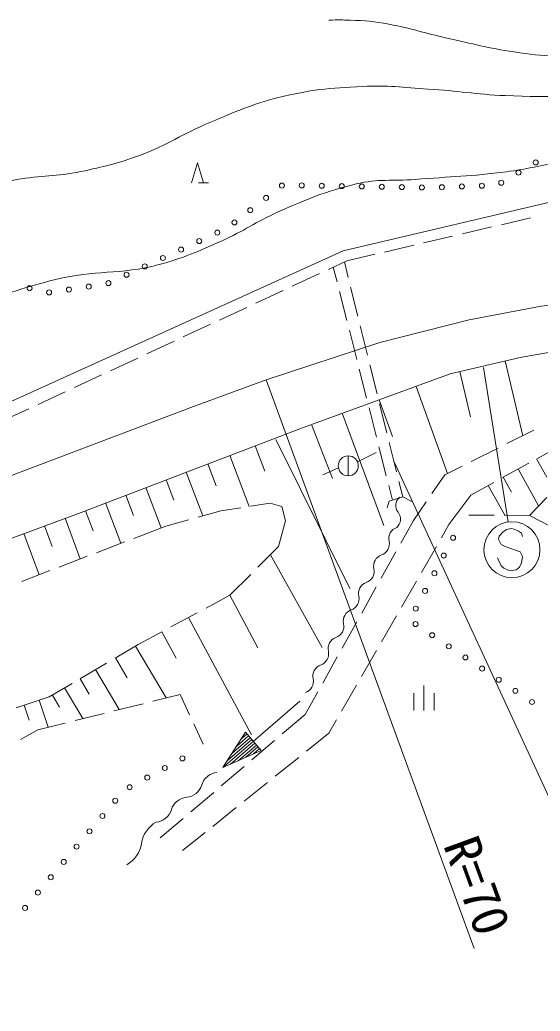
# Model space of a CAD drawing. Units: millimetres at full size, sheet at 1:1000; details may follow other scales. Extents: x 40000 to 680000, y 20000 to 380000.
# Drawn here: x 138122 to 164112, y 275314 to 324832 of the extents above; entities that cross this region are included whole.
import ezdxf
from ezdxf.enums import TextEntityAlignment as Align

# ---------------------------------------------------------------- set-up
doc = ezdxf.new("R2010")
doc.units = ezdxf.units.MM
doc.header["$LTSCALE"] = 1000
doc.linetypes.add('CHAIN', pattern=[18.5, 12, -1.5, 3.5, -1.5])
for name, color, linetype, lineweight in [('M-BGD', 7, 'Continuous', 13), ('M-BMK', 2, 'CHAIN', 13), ('M-STR-HTXT', 7, 'Continuous', 13), ('M-STR-STRC', 7, 'Continuous', 13)]:
    doc.layers.add(name, color=color, linetype=linetype, lineweight=lineweight)
doc.styles.add('ＭＳ ゴシック', font='')
doc.styles.get('ＭＳ ゴシック').set_extended_font_data('MS Gothic')

msp = doc.modelspace()

# ---------------------------------------------------------------- linework, layer by layer
at = {"layer": 'M-BGD'}
for p, q in [((146699, 316691), (146999, 317691)), ((146999, 317691), (147299, 316691)), ((147549, 316691), (147049, 316691)), ((162175, 314600), (163635, 314942)), ((160227, 314145), (161688, 314486)), ((158280, 313689), (159740, 314031)), ((156332, 313233), (157793, 313575)), ((154453, 312793), (155846, 313119)), ((153538, 312368), (154453, 312793)), ((153966, 311747), (153780, 312480)), ((154330, 312736), (154521, 311966)), ((151725, 311524), (153085, 312157)), ((154642, 311481), (155004, 310025)), ((149911, 310681), (151271, 311313)), ((154457, 309808), (154089, 311262)), ((148098, 309837), (149458, 310470)), ((146285, 308993), (147645, 309626)), ((155125, 309540), (155487, 308085)), ((154948, 307869), (154580, 309323)), ((144471, 308150), (145831, 308782)), ((142658, 307306), (144018, 307939)), ((155608, 307599), (155970, 306144)), ((162355, 307791), (163238, 304059)), ((140845, 306462), (142205, 307095)), ((155440, 305931), (155071, 307385)), ((160102, 307258), (160636, 305006)), ((157910, 306524), (159489, 302173)), ((139031, 305619), (140391, 306252)), ((156066, 305853), (156742, 304011)), ((156090, 305659), (156452, 304203)), ((137663, 304982), (138578, 305408)), ((154224, 305177), (156300, 299577)), ((155931, 303992), (155563, 305446)), ((152683, 304612), (153745, 301917)), ((163795, 304339), (162454, 303665)), ((149877, 303550), (150362, 302281)), ((150908, 303874), (154597, 296420)), ((156573, 303718), (156935, 302262)), ((163984, 302928), (165298, 303652)), ((148608, 303065), (149577, 300527)), ((154526, 302054), (154526, 303054)), ((154983, 302758), (155928, 303212)), ((156422, 302053), (156054, 303507)), ((162008, 303440), (160668, 302766)), ((147519, 302649), (147935, 301560)), ((162232, 301963), (163546, 302687)), ((163930, 302906), (164440, 301983)), ((146429, 302234), (147261, 300055)), ((154037, 302453), (153252, 302102)), ((159346, 302101), (158704, 301169)), ((160221, 302541), (159346, 302101)), ((163007, 302396), (164028, 300549)), ((145425, 301850), (145808, 300845)), ((156731, 300835), (156545, 301569)), ((157056, 301777), (157247, 301007)), ((160645, 301089), (161794, 301722)), ((161520, 301573), (162342, 300087)), ((162263, 301984), (162674, 301241)), ((143413, 301082), (143798, 300076)), ((144420, 301466), (145187, 299457)), ((159557, 299622), (160645, 301089)), ((142407, 300698), (143175, 298685)), ((150631, 300693), (149647, 300538)), ((151204, 300524), (150631, 300693)), ((158420, 300757), (157778, 299825)), ((163573, 300080), (164437, 300971)), ((141395, 300312), (141781, 299299)), ((148169, 300305), (147035, 299992)), ((149153, 300460), (148169, 300305)), ((151385, 299812), (151204, 300524)), ((160555, 300097), (161814, 300090)), ((162314, 300087), (163573, 300080)), ((163573, 300080), (164636, 299526)), ((140379, 299934), (141134, 297902)), ((146553, 299859), (145420, 299546)), ((151044, 298522), (151385, 299812)), ((157778, 299825), (157146, 298692)), ((159178, 298962), (159557, 299622)), ((138326, 299171), (139089, 297117)), ((139352, 299552), (139734, 298525)), ((145420, 299546), (143817, 298931)), ((143350, 298752), (141950, 298215)), ((150007, 297485), (151044, 298522)), ((150634, 298112), (153217, 293473)), ((156903, 298256), (156172, 296946)), ((158180, 297229), (158928, 298529)), ((141483, 298036), (140083, 297499)), ((139616, 297320), (138215, 296782)), ((148616, 296094), (149653, 297131)), ((157183, 295495), (157931, 296795)), ((155928, 296509), (155198, 295199)), ((147421, 295452), (148616, 296094)), ((148616, 296094), (150006, 293462)), ((145659, 294506), (146981, 295216)), ((146547, 294982), (149696, 289121)), ((154954, 294762), (154223, 293452)), ((156186, 293761), (156934, 295062)), ((144025, 293628), (145219, 294269)), ((145221, 294270), (145933, 292944)), ((142882, 292954), (144025, 293628)), ((143898, 293553), (145427, 290960)), ((155189, 292028), (155936, 293328)), ((141159, 291938), (142451, 292700)), ((142899, 292964), (143488, 291964)), ((153980, 293016), (153249, 291706)), ((141899, 292374), (143078, 290375)), ((139586, 291010), (140728, 291684)), ((141129, 291920), (141583, 291150)), ((140359, 291466), (141267, 289925)), ((153005, 291269), (152374, 290137)), ((154191, 290294), (154939, 291594)), ((157809, 290331), (157809, 291206)), ((158309, 290331), (158309, 291581)), ((158809, 290331), (158809, 291206)), ((137945, 290463), (139586, 291010)), ((139088, 290844), (139538, 289495)), ((139746, 291104), (140108, 290492)), ((142819, 290311), (144275, 290673)), ((144760, 290794), (146135, 291136)), ((146135, 291136), (146603, 290123)), ((152115, 290803), (149782, 288791)), ((138337, 290593), (138587, 289843)), ((140878, 289828), (142334, 290190)), ((139018, 289365), (140393, 289707)), ((152374, 290137), (151229, 289160)), ((153562, 289201), (153942, 289861)), ((138157, 288881), (139018, 289365)), ((146813, 289670), (147281, 288657)), ((148267, 287485), (149390, 289245)), ((150174, 288337), (149390, 289245)), ((152442, 288301), (153562, 289201)), ((148267, 287485), (149782, 288791)), ((149703, 288882), (148492, 287837)), ((149860, 288700), (148648, 287655)), ((148716, 288189), (149625, 288973)), ((149547, 289064), (148941, 288541)), ((149165, 288893), (149468, 289154)), ((150848, 288836), (149707, 287862)), ((148267, 287485), (150174, 288337)), ((149030, 287826), (149938, 288609)), ((150017, 288518), (149411, 287996)), ((149792, 288166), (150095, 288427)), ((150882, 287049), (152052, 287988)), ((149327, 287538), (148186, 286564)), ((149322, 285797), (150492, 286736)), ((147805, 286240), (146664, 285266)), ((147763, 284545), (148933, 285484)), ((146284, 284941), (145139, 283965)), ((146252, 283333), (147373, 284232))]:
    msp.add_line(p, q, dxfattribs=at)
for points in [[(116104, 297656), (118447, 298546), (130943, 303149), (137393, 305628), (154264, 313293), (165444, 315923), (179002, 315468), (201616, 313191), (220232, 311497), (226895, 310906)], [(74274, 285204), (91228, 286317), (100056, 287127), (106531, 288214), (113209, 289859), (120747, 292641), (141311, 300280), (152112, 304403), (156387, 305971), (159616, 307143), (163107, 307969), (166041, 308475), (171032, 308711), (171302, 308408), (170476, 307700)], [(156476, 300460), (156573, 300782), (157247, 301007), (157705, 300767)]]:
    msp.add_lwpolyline(points, dxfattribs=at)
for centre, radius in [((163890, 317708), 125), ((163029, 317201), 125), ((151211, 316551), 125), ((152203, 316560), 125), ((153203, 316543), 125), ((154202, 316526), 125), ((155202, 316509), 125), ((156202, 316492), 125), ((157202, 316475), 125), ((158202, 316458), 125), ((159201, 316469), 125), ((160201, 316508), 125), ((161200, 316546), 125), ((162167, 316693), 125), ((150422, 315937), 125), ((149633, 315323), 125), ((148843, 314709), 125), ((147987, 314205), 125), ((146176, 313355), 125), ((147082, 313780), 125), ((145269, 312935), 125), ((144360, 312516), 125), ((143452, 312098), 125), ((138607, 311426), 125), ((140573, 311359), 125), ((141562, 311507), 125), ((142544, 311679), 125), ((139585, 311218), 125), ((154526, 302554), 500), ((159762, 298958), 125), ((159296, 298074), 125), ((158830, 297189), 125), ((158364, 296304), 125), ((157897, 295420), 125), ((157886, 294650), 125), ((158717, 294094), 125), ((159548, 293538), 125), ((160379, 292981), 125), ((161210, 292425), 125), ((162041, 291869), 125), ((162872, 291313), 125), ((163703, 290757), 125), ((146240, 287942), 125), ((145363, 287461), 125), ((144486, 286981), 125), ((143609, 286500), 125), ((142890, 285827), 125), ((142246, 285062), 125), ((141602, 284297), 125), ((140958, 283532), 125), ((140314, 282767), 125), ((139670, 282002), 125), ((139026, 281237), 125), ((138382, 280472), 125)]:
    msp.add_circle(centre, radius, dxfattribs=at)
for centre, radius, start, end in [((157452, 300572), 554, 131.5389, 217.9279), ((156579, 299892), 554, 311.5389, 37.9279), ((157140, 298922), 588, 109.2625, 192.9272), ((155993, 298659), 588, 289.2625, 12.9272), ((156382, 297548), 588, 109.2625, 192.9272), ((155234, 297284), 588, 289.2625, 12.9272), ((155623, 296173), 588, 109.2625, 192.9272), ((154476, 295910), 588, 289.2625, 12.9272), ((154864, 294799), 588, 109.2625, 192.9272), ((153717, 294536), 588, 289.2625, 12.9272), ((154105, 293425), 588, 109.2625, 192.9272), ((152958, 293161), 588, 289.2625, 12.9272), ((153346, 292050), 588, 109.2625, 192.9272), ((152199, 291787), 588, 289.2625, 12.9272), ((148046, 286364), 875, 95.1876, 163.2871), ((146370, 286867), 875, 275.1876, 343.2871), ((146528, 285124), 875, 95.1876, 163.2871), ((144852, 285627), 875, 275.1876, 343.2871), ((145646, 283478), 1464, 119.2119, 171.5398), ((142750, 283909), 1464, 299.2119, 351.5398)]:
    msp.add_arc(centre, radius, start, end, dxfattribs=at)
for points, knots in [([(204750, 319318), (202327, 319541), (201696, 319604), (199742, 319824), (197386, 320090), (196072, 320292), (193722, 320600), (192437, 320768), (191710, 320816), (190433, 321038), (189425, 321214), (188852, 321289), (187870, 321578), (186533, 321972), (185882, 322469), (184565, 322927), (183422, 323325), (182780, 323560), (181597, 323821), (180362, 324093), (179656, 324214), (178393, 324293), (177098, 324374), (176365, 324300), (175071, 324192), (173620, 324070), (172822, 323874), (171378, 323686), (169996, 323506), (169224, 323381), (167837, 323247), (166693, 323137), (166052, 323023), (164903, 323028), (164082, 323032), (163624, 323114), (162812, 323231), (161487, 323420), (160762, 323632), (159456, 323922), (158319, 324174), (157701, 324402), (156556, 324613), (155807, 324751), (155378, 324792), (154616, 324816), (154202, 324828), (154055, 324832), (153554, 324816)], [0, 0, 0, 0, 1, 1, 1, 2, 2, 2, 3, 3, 3, 4, 4, 4, 5, 5, 5, 6, 6, 6, 7, 7, 7, 8, 8, 8, 9, 9, 9, 10, 10, 10, 11, 11, 11, 12, 12, 12, 13, 13, 13, 14, 14, 14, 15, 15, 15, 16, 16, 16, 16]), ([(74028, 300204), (76406, 300113), (77087, 300069), (79045, 300153), (80560, 300219), (81408, 300291), (82915, 300457), (85163, 300704), (86412, 300933), (88657, 301216), (90265, 301419), (91166, 301542), (92780, 301696), (95234, 301931), (96621, 301899), (99078, 302101), (100858, 302248), (101868, 302245), (103631, 302531), (105893, 302898), (107141, 303229), (109348, 303846), (112272, 304665), (113880, 305243), (116708, 306351), (119563, 307468), (121158, 308125), (123892, 309512), (125609, 310384), (126537, 310940), (128167, 311966), (129941, 313083), (130839, 313860), (132644, 314925), (133603, 315492), (134120, 315879), (135173, 316241), (136225, 316602), (136859, 316659), (137956, 316848), (139202, 317063), (139930, 316994), (141168, 317253), (142332, 317495), (142988, 317647), (144102, 318062), (145523, 318592), (146221, 319118), (147618, 319706), (148926, 320257), (149658, 320593), (151033, 320946), (152636, 321356), (153580, 321411), (155232, 321502), (156515, 321573), (157237, 321457), (158520, 321376), (160024, 321281), (160859, 321112), (162365, 321047), (164744, 320944), (166081, 321040), (168461, 320971), (169440, 320943), (169994, 320973), (170965, 320844), (171956, 320713), (172470, 320434), (173444, 320212), (174496, 319972), (175079, 319786), (176150, 319656), (176937, 319560), (177382, 319535), (178174, 319529), (179510, 319519), (180254, 319661), (181589, 319706), (183692, 319778), (184872, 319826), (186976, 319790), (188120, 319771), (188758, 319685), (189894, 319554), (192563, 319249), (194026, 318851), (196673, 318391), (198617, 318053), (199694, 317794), (201647, 317514), (202635, 317372), (203195, 317298), (204194, 317295), (204681, 317293), (204855, 317291), (205441, 317328)], [0, 0, 0, 0, 1, 1, 1, 2, 2, 2, 3, 3, 3, 4, 4, 4, 5, 5, 5, 6, 6, 6, 7, 7, 7, 8, 8, 8, 9, 9, 9, 10, 10, 10, 11, 11, 11, 12, 12, 12, 13, 13, 13, 14, 14, 14, 15, 15, 15, 16, 16, 16, 17, 17, 17, 18, 18, 18, 19, 19, 19, 20, 20, 20, 21, 21, 21, 22, 22, 22, 23, 23, 23, 24, 24, 24, 25, 25, 25, 26, 26, 26, 27, 27, 27, 28, 28, 28, 29, 29, 29, 30, 30, 30, 31, 31, 31, 32, 32, 32, 32]), ([(74090, 296430), (75955, 296391), (76471, 296403), (77997, 296432), (81066, 296489), (82779, 296709), (85838, 296963), (90233, 297328), (92697, 297543), (97069, 298126), (101029, 298655), (103236, 299052), (107161, 299796), (109545, 300248), (110886, 300491), (113232, 301111), (115428, 301692), (116635, 302110), (118772, 302882), (121533, 303879), (123076, 304458), (125753, 305664), (128106, 306724), (129313, 307546), (131646, 308649), (133338, 309448), (134275, 309928), (136022, 310597), (137513, 311167), (138360, 311476), (139909, 311861), (141885, 312353), (143101, 312082), (145069, 312603), (146329, 312937), (146997, 313258), (148189, 313784), (149327, 314285), (149885, 314731), (151022, 315234), (152503, 315888), (153350, 316252), (154923, 316633), (156044, 316905), (156718, 316765), (157868, 316858), (159652, 317003), (160658, 317011), (162433, 317241), (163462, 317374), (164023, 317553), (165052, 317690), (165839, 317795), (166281, 317891), (167076, 317893), (168112, 317894), (168688, 317765), (169718, 317645), (171150, 317478), (171955, 317379), (173371, 317106), (173868, 317010), (174166, 317003), (174630, 316802), (174984, 316650), (175205, 316590), (175507, 316352), (175627, 316258), (175677, 316221), (175800, 316094)], [0, 0, 0, 0, 1, 1, 1, 2, 2, 2, 3, 3, 3, 4, 4, 4, 5, 5, 5, 6, 6, 6, 7, 7, 7, 8, 8, 8, 9, 9, 9, 10, 10, 10, 11, 11, 11, 12, 12, 12, 13, 13, 13, 14, 14, 14, 15, 15, 15, 16, 16, 16, 17, 17, 17, 18, 18, 18, 19, 19, 19, 20, 20, 20, 21, 21, 21, 22, 22, 22, 23, 23, 23, 23])]:
    msp.add_open_spline(points, degree=3, knots=knots, dxfattribs=at)
at = {"layer": 'M-BMK'}
msp.add_lwpolyline([(74220, 288510), (90022, 289129), (97220, 289558), (105825, 290960), (112560, 292735), (118783, 294879), (134845, 300901), (137574, 302027), (146656, 305461), (150433, 306856), (156100, 308721), (160569, 309841), (164156, 310528), (169550, 311138), (170720, 311257), (176003, 311401), (181095, 311162), (190529, 310400), (201226, 309527), (219023, 308176)], dxfattribs=at)
at = {"layer": 'M-STR-HTXT'}
for p, q in [((150433, 306856), (160811, 278452)), ((169468, 275314), (156806, 302781))]:
    msp.add_line(p, q, dxfattribs=at)
at = {"layer": 'M-STR-STRC'}
for p, q in [((162509, 299750), (161283, 307464)), ((162240, 299239), (162061, 299045)), ((162424, 299369), (162240, 299239)), ((162656, 299416), (162424, 299369)), ((162819, 299393), (162656, 299416)), ((163021, 299291), (162819, 299393)), ((163174, 299187), (163021, 299291)), ((163222, 299031), (163174, 299187)), ((162061, 299045), (162038, 298886)), ((162038, 298886), (162158, 298630)), ((162158, 298630), (162369, 298528)), ((162369, 298528), (163115, 298264)), ((163115, 298264), (163227, 298022)), ((162042, 297801), (161987, 297955)), ((162159, 297552), (162042, 297801)), ((163185, 297704), (163086, 297495)), ((163227, 298022), (163185, 297704)), ((162304, 297449), (162159, 297552)), ((162508, 297344), (162304, 297449)), ((162677, 297321), (162508, 297344)), ((162911, 297361), (162677, 297321)), ((163086, 297495), (162911, 297361))]:
    msp.add_line(p, q, dxfattribs=at)
msp.add_circle((162701, 298364), 1400, dxfattribs=at)

# ---------------------------------------------------------------- texts
at = {"layer": 'M-STR-HTXT', "style": 'ＭＳ ゴシック'}
msp.add_text('R=70', height=1833, rotation=290.07, dxfattribs=at).set_placement((160970, 281588), align=Align.MIDDLE_CENTER)

doc.saveas('drawing.dxf')
